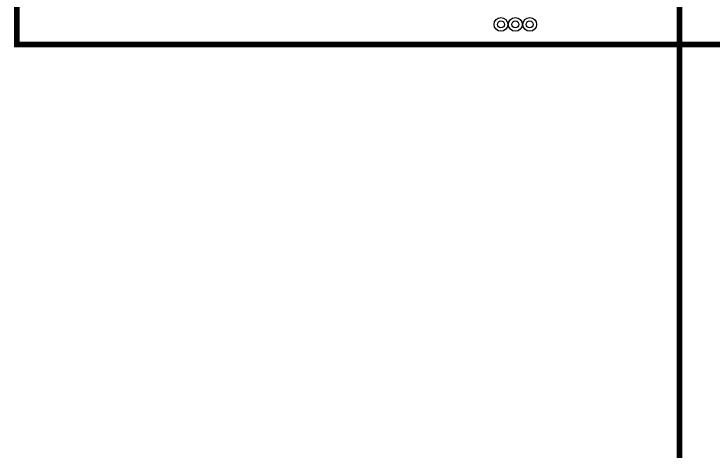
# Model space of a CAD drawing. Header units: millimetres. Extents: x 6 to 80, y -84 to 30.
# Drawn here: x 5.71 to 36.57, y -26.81 to -7.54 of the extents above; entities that cross this region are included whole.
import ezdxf

# ---------------------------------------------------------------- set-up
doc = ezdxf.new("R2010")
doc.units = ezdxf.units.MM
for name, color, linetype, true_color in [('BoardOutLine', 7, 'Continuous', 0xff00ff), ('Hole', 7, 'Continuous', 0x222222), ('Mechanical', 7, 'Continuous', 0xf022f0), ('Multi-Layer', 7, 'Continuous', 0xc0c0c0)]:
    doc.layers.add(name, color=color, linetype=linetype, true_color=true_color)

msp = doc.modelspace()

# ---------------------------------------------------------------- linework, layer by layer
at = {"layer": 'BoardOutLine', "const_width": 0.254}
for points in [[(34.798, -8.89), (5.842, -8.89), (5.842, 20.955), (6.604, 20.955)], [(34.163, -8.89), (79.609, -8.89)]]:
    msp.add_lwpolyline(points, dxfattribs=at)
at = {"layer": 'Hole'}
for centre in [(27.178, -8.001), (27.813, -8.001), (28.448, -8.001)]:
    msp.add_circle(centre, 0.152, dxfattribs=at)
at = {"layer": 'Mechanical', "const_width": 0.254}
msp.add_lwpolyline([(35.052, 20.955), (35.052, -73.045)], dxfattribs=at)
at = {"layer": 'Multi-Layer'}
for centre in [(27.178, -8.001), (27.813, -8.001), (28.448, -8.001)]:
    msp.add_circle(centre, 0.305, dxfattribs=at)

doc.saveas('drawing.dxf')
